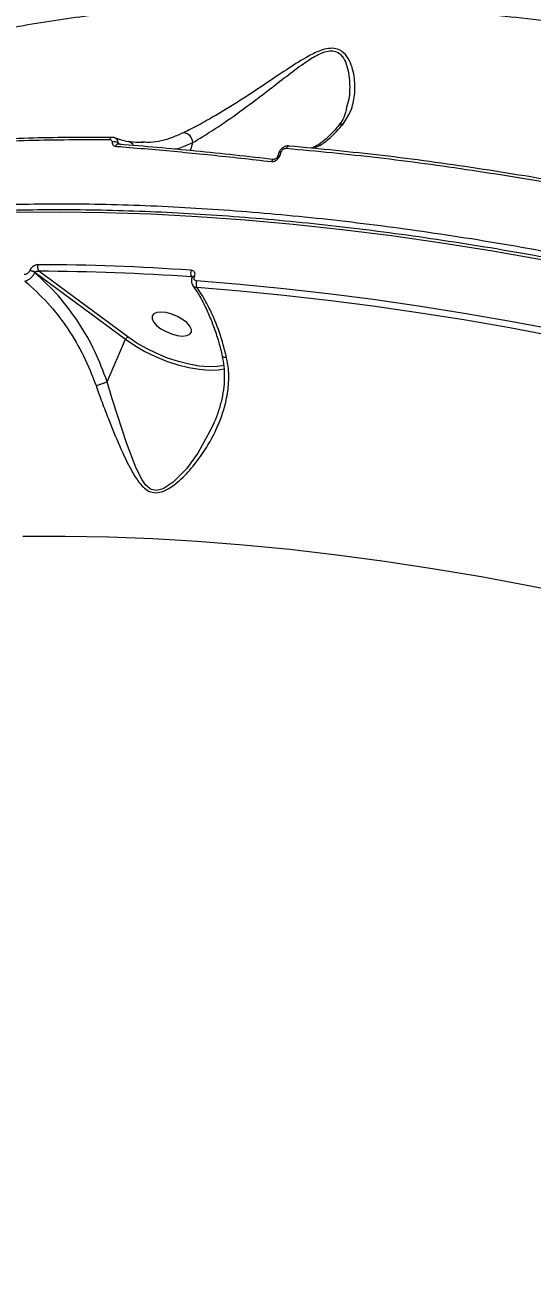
# Model space of a CAD drawing. Header units: millimetres. Extents: x -5238 to 5144, y -3542 to 5092.
# Drawn here: x 2681.2 to 2788.5, y 1810.1 to 2073.2 of the extents above; entities that cross this region are included whole.
import ezdxf

# ---------------------------------------------------------------- set-up
doc = ezdxf.new("R2010")
doc.units = ezdxf.units.MM
for name, color, linetype in [('DIKOM_ОБЪЕКТ', 7, 'Continuous'), ('DIKOM_РАЗМЕР_ЗОНА', 7, 'Continuous'), ('DIKOM_РАЗМЕР_ОБЪЕКТА', 7, 'Continuous')]:
    doc.layers.add(name, color=color, linetype=linetype)
doc.styles.add('style1', font='arial.ttf', dxfattribs={"width": 0.8})
doc.dimstyles.new('1-50', dxfattribs={"dimtxt": 300, "dimasz": 200, "dimexe": 100, "dimexo": 0, "dimgap": 100, "dimtad": 1, "dimtxsty": 'style1', "dimcen": 200, "dimclrd": 7, "dimclre": 7, "dimclrt": 7, "dimadec": 1, "dimazin": 2, "dimtfac": 1, "dimtmove": 0, "dimatfit": 2, "dimfxl": 0, "dimlwd": 25, "dimlwe": 18, "dimarcsym": 0})

# ---------------------------------------------------------------- blocks, each defined once
blk = doc.blocks.new('*D1')
at = {"layer": 'Defpoints', "color": 0, "transparency": 16777216}
for p in [(-4787.63, 5091.56), (3144.22, 5091.56), (-2554.16, -2403.28)]:
    blk.add_point(p, dxfattribs=at)
at = {"layer": 'DIKOM_РАЗМЕР_ЗОНА', "color": 7, "lineweight": 18, "transparency": 16777216}
for p, q in [((3144.22, 5091.56), (-4887.63, 5091.56)), ((-2554.16, -2403.28), (-4887.63, -2403.28))]:
    blk.add_line(p, q, dxfattribs=at)
at = {"layer": 'DIKOM_РАЗМЕР_ЗОНА', "color": 7, "lineweight": 25, "transparency": 16777216}
blk.add_line((-4787.63, -2203.28), (-4787.63, 4891.56), dxfattribs=at)
at = {"layer": 'DIKOM_РАЗМЕР_ЗОНА', "color": 7, "transparency": 16777216}
for points in [[(-4820.97, 4891.56), (-4754.3, 4891.56), (-4787.63, 5091.56)], [(-4820.97, -2203.28), (-4754.3, -2203.28), (-4787.63, -2403.28)]]:
    blk.add_solid(points, dxfattribs=at)
at = {"layer": 'DIKOM_РАЗМЕР_ЗОНА', "color": 7, "transparency": 16777216, "insert": (-5040.81, 1344.14), "char_height": 300, "attachment_point": 5, "rotation": 90, "style": 'style1'}
blk.add_mtext('7500', dxfattribs=at)
blk = doc.blocks.new('*D2')
at = {"layer": 'Defpoints', "color": 0, "transparency": 16777216}
for p in [(5144.22, 2720.02), (-4054.16, -903.28), (5144.22, -3441.88)]:
    blk.add_point(p, dxfattribs=at)
at = {"layer": 'DIKOM_РАЗМЕР_ЗОНА', "color": 7, "lineweight": 18, "transparency": 16777216}
for p, q in [((5144.22, 2720.02), (5144.22, -3541.88)), ((-4054.16, -903.28), (-4054.16, -3541.88))]:
    blk.add_line(p, q, dxfattribs=at)
at = {"layer": 'DIKOM_РАЗМЕР_ЗОНА', "color": 7, "lineweight": 25, "transparency": 16777216}
blk.add_line((-3854.16, -3441.88), (4944.22, -3441.88), dxfattribs=at)
at = {"layer": 'DIKOM_РАЗМЕР_ЗОНА', "color": 7, "transparency": 16777216}
for points in [[(-3854.16, -3408.54), (-3854.16, -3475.21), (-4054.16, -3441.88)], [(4944.22, -3408.54), (4944.22, -3475.21), (5144.22, -3441.88)]]:
    blk.add_solid(points, dxfattribs=at)
at = {"layer": 'DIKOM_РАЗМЕР_ЗОНА', "color": 7, "transparency": 16777216, "insert": (545.03, -3188.7), "char_height": 300, "attachment_point": 5, "style": 'style1'}
blk.add_mtext('9200', dxfattribs=at)
blk = doc.blocks.new('*D3')
at = {"layer": 'Defpoints', "color": 0, "transparency": 16777216}
for p in [(3889.93, 2956), (-2405.68, -161.05), (3889.93, -2949.28)]:
    blk.add_point(p, dxfattribs=at)
at = {"layer": 'DIKOM_РАЗМЕР_ОБЪЕКТА', "color": 7, "lineweight": 18, "transparency": 16777216}
for p, q in [((3889.93, 2956), (3889.93, -3049.28)), ((-2405.68, -161.05), (-2405.68, -3049.28))]:
    blk.add_line(p, q, dxfattribs=at)
at = {"layer": 'DIKOM_РАЗМЕР_ОБЪЕКТА', "color": 7, "lineweight": 25, "transparency": 16777216}
blk.add_line((-2205.68, -2949.28), (3689.93, -2949.28), dxfattribs=at)
at = {"layer": 'DIKOM_РАЗМЕР_ОБЪЕКТА', "color": 7, "transparency": 16777216}
for points in [[(-2205.68, -2915.95), (-2205.68, -2982.61), (-2405.68, -2949.28)], [(3689.93, -2915.95), (3689.93, -2982.61), (3889.93, -2949.28)]]:
    blk.add_solid(points, dxfattribs=at)
at = {"layer": 'DIKOM_РАЗМЕР_ОБЪЕКТА', "color": 7, "transparency": 16777216, "insert": (742.13, -2696.01), "char_height": 300, "attachment_point": 5, "style": 'style1'}
blk.add_mtext('6300', dxfattribs=at)

msp = doc.modelspace()

# ---------------------------------------------------------------- linework, layer by layer
at = {"layer": 'DIKOM_ОБЪЕКТ', "color": 7, "linetype": 'Continuous', "lineweight": 15}
for p, q in [((2700.988, 2048.154), (2701.429, 2047.91)), ((2706.248, 2048.377), (2705.859, 2048.39)), ((2716.251, 2046.586), (2716.723, 2048.315)), ((2734.905, 2046.138), (2734.589, 2045.272)), ((2735.091, 2045.453), (2735.407, 2046.317)), ((2682.226, 2021.267), (2682.197, 2021.202)), ((2683.301, 2020.806), (2683.33, 2020.872)), ((2683.33, 2020.872), (2702.498, 2006.739)), ((2702.967, 2007.236), (2684.146, 2021.114)), ((2716.452, 2019.936), (2716.572, 2019.79)), ((2716.591, 2019.834), (2716.572, 2019.789)), ((2717.05, 2019.953), (2717.069, 2019.999)), ((2698.606, 1997.754), (2702.498, 2006.739))]:
    msp.add_line(p, q, dxfattribs=at)
at = {"layer": 'DIKOM_ОБЪЕКТ', "color": 7, "linetype": 'Continuous', "lineweight": 15, "flags": 128}
for points in [[(2699.774, 2049.379), (2699.68, 2049.4), (2699.645, 2049.402)], [(2701.124, 2047.937), (2701.021, 2047.979), (2700.956, 2047.991)], [(2737.138, 2047.551), (2737.056, 2047.571), (2736.972, 2047.567), (2736.887, 2047.54), (2736.805, 2047.491), (2736.726, 2047.419), (2736.653, 2047.328), (2736.587, 2047.22), (2736.531, 2047.096)], [(2679.193, 2033.565), (2688.554, 2033.646), (2698.099, 2033.528), (2707.819, 2033.209), (2717.708, 2032.692), (2727.756, 2031.975), (2737.956, 2031.06), (2748.297, 2029.948), (2758.773, 2028.639), (2769.373, 2027.134), (2780.089, 2025.435), (2790.912, 2023.544)], [(2793.75, 2008.668), (2783.892, 2010.522), (2774.115, 2012.22), (2764.425, 2013.76), (2754.829, 2015.142), (2745.334, 2016.364), (2735.946, 2017.426), (2726.673, 2018.326), (2717.519, 2019.065)], [(2717.568, 2017.721), (2726.702, 2016.984), (2735.955, 2016.086), (2745.322, 2015.027), (2754.796, 2013.807), (2764.37, 2012.429), (2774.039, 2010.892), (2783.795, 2009.197), (2793.631, 2007.347)], [(2709.058, 2009.677), (2709.956, 2008.977), (2711.041, 2008.357), (2712.223, 2007.868), (2713.409, 2007.548), (2714.5, 2007.424), (2715.41, 2007.506), (2716.064, 2007.787), (2716.409, 2008.244), (2716.417, 2008.841), (2716.088, 2009.529), (2715.449, 2010.251), (2714.55, 2010.951), (2713.466, 2011.571), (2712.283, 2012.06), (2711.097, 2012.38), (2710.006, 2012.504), (2709.096, 2012.422), (2708.443, 2012.141), (2708.097, 2011.684), (2708.089, 2011.087), (2708.418, 2010.4), (2709.058, 2009.677)], [(2723.302, 2001.185), (2721.959, 2000.987), (2720.113, 2000.936), (2718.084, 2001.096), (2715.918, 2001.464), (2713.666, 2002.03), (2711.382, 2002.782), (2709.118, 2003.702), (2706.927, 2004.768), (2704.861, 2005.955), (2702.967, 2007.236)], [(2702.498, 2006.739), (2704.45, 2005.418), (2706.581, 2004.193), (2708.841, 2003.093), (2711.176, 2002.145), (2713.532, 2001.37), (2715.854, 2000.786), (2718.087, 2000.407), (2720.18, 2000.241), (2722.084, 2000.294), (2723.333, 2000.47)], [(2720.984, 1988.72), (2720.767, 1988.109), (2717.763, 1982.693), (2715.356, 1979.402), (2712.536, 1976.525), (2710.457, 1975.158), (2709.042, 1974.809), (2707.955, 1975.032), (2707.693, 1975.168), (2706.734, 1975.985), (2705.963, 1977.051), (2704.703, 1979.529), (2702.651, 1984.887), (2700.755, 1990.697), (2699.663, 1994.193), (2698.605, 1997.751), (2698.605, 1997.752), (2698.605, 1997.752)], [(2680.747, 1965.136), (2689.727, 1965.18), (2698.89, 1965.022), (2708.228, 1964.665), (2717.732, 1964.107), (2727.394, 1963.35), (2737.203, 1962.393), (2747.152, 1961.239), (2757.23, 1959.887), (2767.429, 1958.34), (2777.739, 1956.598), (2788.15, 1954.664), (2798.653, 1952.538)]]:
    msp.add_lwpolyline(points, dxfattribs=at)
at = {"layer": 'DIKOM_ОБЪЕКТ', "color": 7, "linetype": 'Continuous', "lineweight": 15}
for centre, radius, start, end in [((2748.486, 2050.699), 1.491, 90.073, 138.11471), ((2699.737, 2048.758), 0.651, 98.15461, 164.69947), ((2714.478, 2048.158), 2.25, 4.00581, 82.40758), ((2700.131, 2047.023), 1.418, 52.85164, 110.48404), ((2700.986, 2047.32), 0.672, 92.62455, 162.12785), ((2702.864, 2047.036), 1.461, 26.18049, 78.96455), ((2733.938, 2044.126), 0.635, 94.89726, 164.53045), ((2734.976, 2044.991), 0.477, 76.04839, 144.49698), ((2735.292, 2045.85), 0.481, 76.1365, 143.17461), ((2682.096, 2019.179), 2.025, 53.46694, 87.14394), ((2682.125, 2019.245), 2.025, 53.47038, 87.1405), ((2685.25, 2021.947), 1.383, 156.25331, 217.05231), ((2682.226, 1529.697), 492.81, 86.02749, 89.79566), ((2682.392, 1529.428), 491.688, 86.02778, 89.79556), ((2717.719, 2020.71), 1.485, 155.60684, 211.41585), ((2716.935, 2019.509), 0.459, 75.53053, 142.31437), ((2716.954, 2019.558), 0.456, 75.36638, 142.98501), ((2718.922, 2018.443), 1.534, 156.11322, 208.07407), ((2703.356, 2006.398), 0.924, 114.90908, 158.3673)]:
    msp.add_arc(centre, radius, start, end, dxfattribs=at)
for points, knots in [([(3110.125, 1951.683), (3104.954, 1955.006), (3094.614, 1961.652), (3078.522, 1971.341), (3062.033, 1980.798), (3044.55, 1990.296), (3026.136, 1999.746), (3006.812, 2009.067), (2987.048, 2018.004), (2966.894, 2026.504), (2946.412, 2034.519), (2926.267, 2041.79), (2906.527, 2048.321), (2887.249, 2054.138), (2867.9, 2059.401), (2848.545, 2064.063), (2829.252, 2068.091), (2810.038, 2071.464), (2790.987, 2074.135), (2772.086, 2076.08), (2753.636, 2077.245), (2736.072, 2077.614), (2719.499, 2077.233), (2703.92, 2076.17), (2688.887, 2074.407), (2674.476, 2071.925), (2660.751, 2068.724), (2648.089, 2064.9), (2636.488, 2060.503), (2625.931, 2055.584), (2616.148, 2050.058), (2607.314, 2043.861), (2601.251, 2038.988), (2598.483, 2036.04), (2598.017, 2035.544)], [0, 0, 0, 0, 0.0290611, 0.0581217, 0.0874721, 0.1168222, 0.149268, 0.1817389, 0.2141842, 0.2475864, 0.2810158, 0.3144171, 0.3458425, 0.3772909, 0.4087157, 0.4410475, 0.4734053, 0.5057366, 0.5392378, 0.5727389, 0.6067209, 0.6407033, 0.6726199, 0.7045617, 0.7364787, 0.7693259, 0.8021996, 0.8350472, 0.8663867, 0.897749, 0.9290887, 0.9612736, 0.9934829, 1, 1, 1, 1]), ([(2748.484, 2052.19), (2749.084, 2053.096), (2750.3, 2054.934), (2751.031, 2058.266), (2751.036, 2061.282), (2750.575, 2063.761), (2749.897, 2065.632), (2748.874, 2067.19), (2747.432, 2068.109), (2745.843, 2068.294), (2744.225, 2067.946), (2742.651, 2067.313), (2740.224, 2066.068), (2736.928, 2063.961), (2732.288, 2060.826), (2728.067, 2058.017), (2724.329, 2055.671), (2721.236, 2053.82), (2717.897, 2051.95), (2715.826, 2050.914), (2714.775, 2050.388)], [0, 0, 0, 0, 0.0820698, 0.1664747, 0.2508375, 0.2942487, 0.3376062, 0.3839957, 0.4157903, 0.4428477, 0.4698395, 0.4939819, 0.5187295, 0.5886147, 0.6603845, 0.7589149, 0.8097127, 0.8604926, 0.9291661, 1, 1, 1, 1]), ([(2716.723, 2048.315), (2717.735, 2048.917), (2719.794, 2050.141), (2723.869, 2052.82), (2728.716, 2056.285), (2733.557, 2060.014), (2737.85, 2063.342), (2741.141, 2065.751), (2743.826, 2067.26), (2745.681, 2067.752), (2747.063, 2067.604), (2748.234, 2066.764), (2749.077, 2065.297), (2749.624, 2063.459), (2749.948, 2060.781), (2749.913, 2058.02), (2749.357, 2056.129), (2749.163, 2055.466)], [0, 0, 0, 0, 0.0818781, 0.1665063, 0.2840229, 0.404965, 0.4813871, 0.5590919, 0.61005, 0.637366, 0.6644564, 0.697197, 0.7410835, 0.7909329, 0.8408754, 0.9441877, 1, 1, 1, 1]), ([(2749.241, 2055.45), (2749.153, 2055.101), (2748.915, 2054.156), (2748.316, 2052.903), (2747.665, 2052.072), (2747.379, 2051.708)], [0, 0, 0, 0, 0.2472966, 0.6698337, 1, 1, 1, 1]), ([(2741.799, 2047.095), (2742.278, 2047.214), (2743.56, 2047.53), (2745.814, 2049.188), (2747.588, 2051.183), (2748.484, 2052.19)], [0, 0, 0, 0, 0.2278089, 0.6099465, 1, 1, 1, 1]), ([(2699.774, 2049.379), (2694.121, 2049.379), (2682.815, 2049.379), (2666.596, 2048.545), (2650.905, 2047.148), (2641.039, 2045.653), (2636.106, 2044.906)], [0, 0, 0, 0, 0.2486157, 0.4972298, 0.7486143, 1, 1, 1, 1]), ([(2700.198, 2049.275), (2700.158, 2049.298), (2699.993, 2049.395), (2699.795, 2049.389), (2699.645, 2049.385)], [0, 0, 0, 0, 0.2432007, 1, 1, 1, 1]), ([(2700.988, 2048.154), (2700.95, 2048.345), (2700.875, 2048.726), (2700.579, 2049.119), (2700.306, 2049.228), (2700.196, 2049.272)], [0, 0, 0, 0, 0.3747424, 0.749596, 1, 1, 1, 1]), ([(2703.145, 2048.471), (2703.111, 2048.476), (2702.518, 2048.562), (2701.557, 2048.794), (2700.637, 2049.151), (2700.21, 2049.316)], [0, 0, 0, 0, 0.0312227, 0.5508361, 1, 1, 1, 1]), ([(2714.775, 2050.388), (2713.979, 2050.038), (2711.644, 2049.013), (2708.761, 2048.226), (2706.733, 2048.348), (2706.248, 2048.377)], [0, 0, 0, 0, 0.282626, 0.8286663, 1, 1, 1, 1]), ([(2747.359, 2051.708), (2747.075, 2051.361), (2746.33, 2050.453), (2745.159, 2049.298), (2743.87, 2048.227), (2742.733, 2047.483), (2742.084, 2047.214), (2741.799, 2047.095)], [0, 0, 0, 0, 0.1406922, 0.3675072, 0.5944855, 0.821828, 1, 1, 1, 1]), ([(2635.338, 2044.458), (2640.224, 2045.198), (2649.995, 2046.678), (2665.642, 2048.081), (2681.936, 2048.929), (2693.385, 2048.929), (2699.109, 2048.929)], [0, 0, 0, 0, 0.248616, 0.4972338, 0.7486165, 1, 1, 1, 1]), ([(2699.109, 2048.929), (2699.144, 2048.927), (2699.269, 2048.92), (2699.455, 2048.835), (2699.61, 2048.635), (2699.626, 2048.446), (2699.635, 2048.352)], [0, 0, 0, 0, 0.1085168, 0.3984023, 0.6997246, 1, 1, 1, 1]), ([(2699.635, 2048.352), (2699.646, 2048.219), (2699.67, 2047.952), (2699.89, 2047.67), (2700.143, 2047.55), (2700.309, 2047.53), (2700.347, 2047.526)], [0, 0, 0, 0, 0.3054116, 0.6114247, 0.9126189, 1, 1, 1, 1]), ([(2700.347, 2047.526), (2700.856, 2047.485), (2703.406, 2047.28), (2710.052, 2046.712), (2720.454, 2045.727), (2729.034, 2044.773), (2733.327, 2044.295)], [0, 0, 0, 0, 0.0480634, 0.2403208, 0.6198786, 1, 1, 1, 1]), ([(2701.029, 2047.966), (2701.02, 2047.969), (2700.979, 2047.984), (2700.959, 2048.05), (2700.978, 2048.118), (2700.988, 2048.154)], [0, 0, 0, 0, 0.1128012, 0.5465876, 1, 1, 1, 1]), ([(2734.023, 2044.707), (2728.401, 2045.331), (2717.144, 2046.579), (2706.469, 2047.484), (2701.124, 2047.937)], [0, 0, 0, 0, 0.4993547, 1, 1, 1, 1]), ([(2706.207, 2048.337), (2706.07, 2048.327), (2705.153, 2048.261), (2704.129, 2048.329), (2703.257, 2048.516), (2703.143, 2048.541)], [0, 0, 0, 0, 0.132683, 0.8863522, 1, 1, 1, 1]), ([(2712.878, 2046.887), (2713.274, 2046.987), (2714.565, 2047.312), (2715.839, 2047.904), (2716.723, 2048.315)], [0, 0, 0, 0, 0.3061758, 1, 1, 1, 1]), ([(2737.049, 2047.552), (2736.987, 2047.562), (2736.706, 2047.609), (2736.176, 2047.472), (2735.56, 2047.114), (2735.108, 2046.632), (2734.984, 2046.267), (2734.937, 2046.128)], [0, 0, 0, 0, 0.0709227, 0.3187715, 0.5753845, 0.8380897, 1, 1, 1, 1]), ([(2735.407, 2046.317), (2735.441, 2046.395), (2735.514, 2046.56), (2735.708, 2046.789), (2735.961, 2046.977), (2736.252, 2047.094), (2736.438, 2047.095), (2736.531, 2047.096)], [0, 0, 0, 0, 0.179766, 0.3800457, 0.5812569, 0.7907241, 1, 1, 1, 1]), ([(2736.531, 2047.096), (2742.967, 2046.488), (2755.839, 2045.271), (2775.847, 2042.534), (2796.296, 2039.183), (2810.283, 2036.344), (2817.277, 2034.925)], [0, 0, 0, 0, 0.2484783, 0.4969546, 0.7484766, 1, 1, 1, 1]), ([(2817.765, 2035.397), (2810.866, 2036.799), (2797.069, 2039.601), (2776.725, 2042.947), (2756.656, 2045.704), (2743.644, 2046.935), (2737.138, 2047.551)], [0, 0, 0, 0, 0.2484743, 0.4969504, 0.7484757, 1, 1, 1, 1]), ([(2733.327, 2044.295), (2733.471, 2044.292), (2733.761, 2044.287), (2734.222, 2044.458), (2734.626, 2044.742), (2734.929, 2045.09), (2735.04, 2045.338), (2735.091, 2045.453)], [0, 0, 0, 0, 0.2131481, 0.4264813, 0.6305549, 0.8289017, 1, 1, 1, 1]), ([(2734.585, 2045.268), (2734.578, 2045.247), (2734.56, 2045.194), (2734.489, 2045.083), (2734.379, 2044.963), (2734.245, 2044.862), (2734.106, 2044.793), (2733.984, 2044.759), (2733.904, 2044.755), (2733.89, 2044.758), (2733.886, 2044.759)], [0, 0, 0, 0, 0.0949267, 0.2371849, 0.3679804, 0.5056721, 0.6380665, 0.7815841, 0.9374143, 1, 1, 1, 1]), ([(3037.238, 1938.546), (3035.455, 1939.459), (3030.285, 1942.105), (3021.655, 1946.402), (3011.325, 1951.399), (3000.916, 1956.277), (2990.437, 1961.036), (2979.895, 1965.671), (2969.299, 1970.18), (2958.655, 1974.558), (2947.973, 1978.802), (2937.261, 1982.91), (2926.526, 1986.877), (2915.776, 1990.702), (2905.02, 1994.381), (2894.265, 1997.911), (2883.52, 2001.291), (2872.793, 2004.516), (2862.092, 2007.585), (2851.424, 2010.496), (2840.798, 2013.246), (2830.222, 2015.833), (2819.704, 2018.256), (2809.251, 2020.512), (2798.872, 2022.6), (2788.574, 2024.518), (2778.365, 2026.264), (2768.253, 2027.838), (2758.244, 2029.239), (2748.348, 2030.464), (2738.57, 2031.513), (2728.919, 2032.386), (2719.402, 2033.081), (2710.025, 2033.599), (2700.796, 2033.938), (2691.722, 2034.098), (2682.809, 2034.08), (2674.065, 2033.882), (2665.495, 2033.506), (2657.106, 2032.951), (2648.905, 2032.218), (2640.897, 2031.307), (2633.089, 2030.22), (2625.487, 2028.955), (2618.095, 2027.515), (2610.92, 2025.9), (2603.968, 2024.112), (2597.243, 2022.151), (2590.75, 2020.02), (2584.496, 2017.719), (2578.484, 2015.251), (2572.718, 2012.617), (2567.205, 2009.818), (2561.948, 2006.858), (2556.951, 2003.738), (2552.217, 2000.463), (2547.759, 1997.028), (2543.914, 1993.778), (2541.68, 1991.608), (2540.735, 1990.69)], [0, 0, 0, 0, 0.0093527, 0.0271224, 0.0448922, 0.0626619, 0.0804318, 0.0982017, 0.1159714, 0.133741, 0.151511, 0.1692809, 0.1870509, 0.2048207, 0.2225907, 0.2403613, 0.2581319, 0.2759024, 0.2936736, 0.3114446, 0.329216, 0.3469881, 0.3647602, 0.3825327, 0.4003057, 0.4180794, 0.4358532, 0.4536276, 0.4714028, 0.4891785, 0.5069547, 0.5247319, 0.5425096, 0.5602879, 0.5780673, 0.5958473, 0.6136284, 0.63141, 0.6491928, 0.6669766, 0.684761, 0.7025465, 0.7203328, 0.7381198, 0.7559076, 0.7736956, 0.791484, 0.8092722, 0.8270599, 0.8448465, 0.8626315, 0.8804144, 0.8981938, 0.9159693, 0.9337396, 0.9515036, 0.9692605, 0.9870089, 1, 1, 1, 1]), ([(3156.539, 1866.016), (3153.206, 1868.486), (3144.227, 1875.141), (3128.984, 1885.796), (3110.696, 1897.878), (3091.592, 1909.766), (3071.719, 1921.412), (3051.126, 1932.769), (3030.266, 1943.588), (3009.217, 1953.842), (2988.06, 1963.521), (2966.45, 1972.783), (2944.444, 1981.576), (2922.111, 1989.857), (2899.941, 1997.445), (2878.008, 2004.33), (2856.377, 2010.518), (2834.695, 2016.109), (2813.038, 2021.057), (2791.482, 2025.329), (2770.502, 2028.832), (2750.158, 2031.571), (2730.491, 2033.569), (2711.181, 2034.859), (2692.314, 2035.405), (2673.966, 2035.187), (2656.541, 2034.209), (2640.078, 2032.494), (2624.593, 2030.077), (2609.833, 2026.921), (2595.883, 2023.002), (2582.81, 2018.319), (2571.413, 2013.196), (2561.532, 2007.776), (2553.059, 2002.156), (2546.363, 1996.989), (2542.846, 1993.514), (2541.561, 1992.245)], [0, 0, 0, 0, 0.0172867, 0.0465704, 0.0758765, 0.1051603, 0.1352946, 0.1654535, 0.1955878, 0.2248713, 0.2541776, 0.2834612, 0.3135956, 0.3437544, 0.3738887, 0.403172, 0.4324779, 0.4617614, 0.4918952, 0.5220535, 0.5521876, 0.5814711, 0.6107773, 0.6400606, 0.670195, 0.7003536, 0.7304878, 0.7597712, 0.7890773, 0.8183608, 0.8484949, 0.8786536, 0.9087878, 0.9342738, 0.9597896, 0.9853053, 1, 1, 1, 1]), ([(2682.197, 2021.202), (2682.15, 2021.113), (2682.057, 2020.936), (2681.827, 2020.699), (2681.558, 2020.517), (2681.287, 2020.41), (2681.125, 2020.397), (2681.052, 2020.392)], [0, 0, 0, 0, 0.2039666, 0.4080374, 0.6135548, 0.8265052, 1, 1, 1, 1]), ([(2681.182, 2019.045), (2681.308, 2019.073), (2681.591, 2019.134), (2682.078, 2019.398), (2682.573, 2019.796), (2683.012, 2020.284), (2683.205, 2020.632), (2683.301, 2020.806)], [0, 0, 0, 0, 0.1700095, 0.3807966, 0.5867146, 0.7931335, 1, 1, 1, 1]), ([(2683.984, 2022.504), (2683.872, 2022.495), (2683.62, 2022.477), (2683.202, 2022.31), (2682.79, 2022.03), (2682.438, 2021.671), (2682.296, 2021.402), (2682.226, 2021.267)], [0, 0, 0, 0, 0.1742148, 0.3895973, 0.5958005, 0.7979327, 1, 1, 1, 1]), ([(2698.606, 1997.754), (2697.783, 1999.929), (2696.114, 2004.337), (2692.575, 2010.434), (2688.347, 2016.111), (2684.998, 2019.228), (2683.301, 2020.806)], [0, 0, 0, 0, 0.2419639, 0.4901401, 0.7417739, 1, 1, 1, 1]), ([(2683.33, 2020.872), (2683.351, 2020.908), (2683.376, 2020.952), (2683.454, 2021.028), (2683.569, 2021.098), (2683.761, 2021.147), (2683.962, 2021.153), (2684.088, 2021.126), (2684.146, 2021.114)], [0, 0, 0, 0, 0.1445885, 0.175425, 0.3624974, 0.5711222, 0.8046884, 1, 1, 1, 1]), ([(2717.069, 2019.999), (2717.103, 2020.09), (2717.187, 2020.321), (2717.189, 2020.68), (2717.045, 2021.014), (2716.767, 2021.253), (2716.5, 2021.3), (2716.367, 2021.323)], [0, 0, 0, 0, 0.1407897, 0.355346, 0.5700393, 0.7850256, 1, 1, 1, 1]), ([(2681.182, 2019.045), (2682.814, 2017.567), (2686.121, 2014.571), (2690.253, 2009.161), (2693.759, 2003.277), (2695.399, 1999.078), (2696.23, 1996.952)], [0, 0, 0, 0, 0.2536108, 0.5139754, 0.7539665, 1, 1, 1, 1]), ([(2716.573, 2019.791), (2716.572, 2019.79), (2716.451, 2019.596), (2716.395, 2019.154), (2716.438, 2018.579), (2716.629, 2018.292), (2716.708, 2018.173)], [0, 0, 0, 0, 0.0012906, 0.3943235, 0.7498836, 1, 1, 1, 1]), ([(2716.452, 2019.936), (2716.5, 2019.929), (2716.56, 2019.92), (2716.598, 2019.885), (2716.606, 2019.879)], [0, 0, 0, 0, 0.8042152, 1, 1, 1, 1]), ([(2716.619, 2019.934), (2716.622, 2019.931), (2716.625, 2019.926), (2716.598, 2019.857), (2716.588, 2019.831)], [0, 0, 0, 0, 0.6275819, 1, 1, 1, 1]), ([(2716.671, 2018.116), (2716.953, 2017.72), (2717.731, 2016.62), (2718.891, 2014.544), (2720.148, 2011.929), (2721.266, 2009.081), (2722.218, 2006.173), (2722.712, 2004.148), (2722.945, 2003.197)], [0, 0, 0, 0, 0.1023765, 0.2836523, 0.466445, 0.6505974, 0.835786, 1, 1, 1, 1]), ([(2716.709, 2018.137), (2716.709, 2018.136), (2716.769, 2017.992), (2717.054, 2017.816), (2717.397, 2017.753), (2717.568, 2017.721)], [0, 0, 0, 0, 0.0033174, 0.5014508, 1, 1, 1, 1]), ([(2717.519, 2019.065), (2717.43, 2019.081), (2717.252, 2019.112), (2717.066, 2019.273), (2716.969, 2019.496), (2716.97, 2019.736), (2717.027, 2019.892), (2717.05, 2019.953)], [0, 0, 0, 0, 0.2142799, 0.4285151, 0.6428833, 0.857792, 1, 1, 1, 1]), ([(2723.867, 2002.85), (2723.393, 2004.654), (2722.433, 2008.304), (2720.565, 2012.702), (2718.884, 2015.783), (2717.91, 2017.218), (2717.568, 2017.721)], [0, 0, 0, 0, 0.3181891, 0.6439665, 0.8752441, 1, 1, 1, 1]), ([(2696.23, 1996.952), (2696.651, 1995.775), (2697.499, 1993.404), (2699.166, 1989.111), (2701.218, 1984.145), (2703.292, 1979.663), (2705.006, 1976.847), (2706.224, 1975.446), (2707.371, 1974.576), (2708.845, 1974.202), (2710.763, 1974.646), (2713.147, 1976.138), (2715.786, 1978.675), (2718.773, 1982.42), (2721.062, 1986.267), (2722.676, 1990.01), (2723.684, 1993.175), (2724.316, 1996.68), (2724.387, 2000.019), (2724.011, 2002.065), (2723.867, 2002.85)], [0, 0, 0, 0, 0.0563531, 0.1136132, 0.210372, 0.3099838, 0.3619804, 0.3883021, 0.4153381, 0.4457392, 0.4740994, 0.5167978, 0.5802343, 0.6452965, 0.7405625, 0.789712, 0.8388453, 0.899363, 0.9613608, 1, 1, 1, 1]), ([(2722.896, 2003.194), (2723.036, 2002.469), (2723.33, 2000.944), (2723.41, 1998.55), (2723.225, 1996.03), (2722.71, 1993.469), (2721.988, 1991.008), (2721.324, 1989.447), (2721.013, 1988.715)], [0, 0, 0, 0, 0.1505404, 0.3167175, 0.4891437, 0.6653217, 0.8428903, 1, 1, 1, 1]), ([(2723.867, 2002.85), (2723.834, 2002.852), (2723.707, 2002.859), (2723.429, 2002.897), (2723.109, 2003.003), (2723.031, 2003.144), (2722.993, 2003.212)], [0, 0, 0, 0, 0.0678516, 0.2659487, 0.6450778, 1, 1, 1, 1]), ([(2696.23, 1996.952), (2696.288, 1996.97), (2696.459, 1997.023), (2696.848, 1997.148), (2697.413, 1997.334), (2698.061, 1997.557), (2698.423, 1997.687), (2698.605, 1997.752)], [0, 0, 0, 0, 0.0873009, 0.2535642, 0.5023669, 0.7511665, 1, 1, 1, 1]), ([(2698.605, 1997.752), (2698.605, 1997.752), (2698.605, 1997.752), (2698.606, 1997.753), (2698.606, 1997.753), (2698.606, 1997.754)], [0, 0, 0, 0, 0.3399029, 0.8649363, 1, 1, 1, 1])]:
    msp.add_open_spline(points, degree=3, knots=knots, dxfattribs=at)

# ---------------------------------------------------------------- dimensions: what is measured, and where the dimension line sits
at = {"layer": 'DIKOM_РАЗМЕР_ЗОНА'}
dim = msp.add_linear_dim(base=(-4787.635, 5091.556), p1=(-2554.164, -2403.276), p2=(3144.22, 5091.556), angle=90, text='7500', dimstyle='1-50', dxfattribs=at)
dim.commit()
dim.dimension.update_dxf_attribs({"geometry": '*D1', "text_midpoint": (-4787.635, 1344.14), "dimtype": 160})
dim = msp.add_linear_dim(base=(5144.22, -3441.876), p1=(-4054.164, -903.276), p2=(5144.22, 2720.022), text='9200', dimstyle='1-50', dxfattribs=at)
dim.commit()
dim.dimension.update_dxf_attribs({"geometry": '*D2', "text_midpoint": (545.028, -3441.876), "dimtype": 160})
at = {"layer": 'DIKOM_РАЗМЕР_ОБЪЕКТА'}
dim = msp.add_linear_dim(base=(3889.931, -2949.281), p1=(-2405.679, -161.052), p2=(3889.931, 2956.002), text='6300', dimstyle='1-50', dxfattribs=at)
dim.commit()
dim.dimension.update_dxf_attribs({"geometry": '*D3', "text_midpoint": (742.126, -2949.281), "dimtype": 160})

doc.saveas('drawing.dxf')
